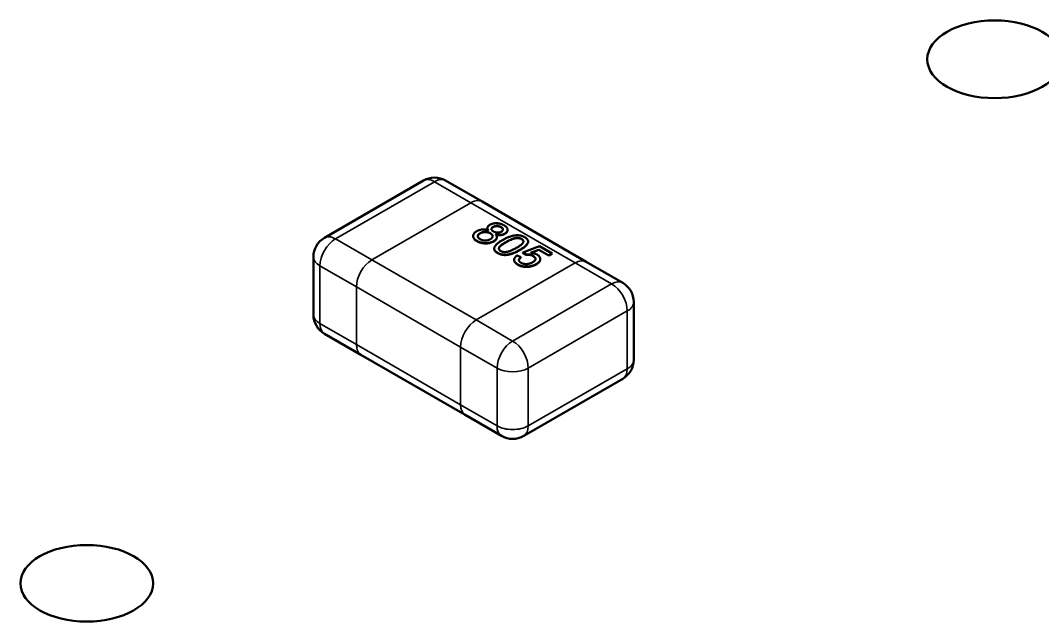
# Model space of a CAD drawing. Header units: millimetres. Extents: x -86 to 841, y -58 to 594.
# Drawn here: x 156.97 to 163.91, y 200.15 to 204.23 of the extents above; entities that cross this region are included whole.
import ezdxf

# ---------------------------------------------------------------- set-up
doc = ezdxf.new("R2010")
doc.units = ezdxf.units.MM
doc.layers.add('Visible (ISO)', color=7, linetype='Continuous', lineweight=50)
doc.layers.add('Visible Narrow (ISO)', color=7, linetype='Continuous', lineweight=35)

msp = doc.modelspace()

# ---------------------------------------------------------------- linework, layer by layer
at = {"layer": 'Visible (ISO)'}
for p, q in [((159.0333, 202.7563), (159.705, 203.1442)), ((159.855, 203.1442), (160.1025, 203.0013)), ((160.1025, 203.0013), (160.8096, 202.593)), ((160.0423, 202.7682), (160.0423, 202.7665)), ((160.0898, 202.787), (160.0898, 202.7854)), ((160.1396, 202.8231), (160.1396, 202.8215)), ((160.1588, 202.7871), (160.1588, 202.7855)), ((160.1786, 202.8302), (160.1786, 202.8286)), ((160.2315, 202.8285), (160.2315, 202.8269)), ((160.2573, 202.7842), (160.2573, 202.7826)), ((160.2761, 202.8103), (160.2761, 202.8087)), ((160.0685, 202.7344), (160.0685, 202.7328)), ((160.1819, 202.7326), (160.1819, 202.731)), ((160.2032, 202.7602), (160.2032, 202.7586)), ((160.2653, 202.727), (160.2653, 202.7254)), ((160.3343, 202.7547), (160.3343, 202.7531)), ((160.3709, 202.748), (160.3709, 202.7463)), ((160.3805, 202.6564), (160.4923, 202.6994)), ((160.4152, 202.7306), (160.4152, 202.7289)), ((160.4923, 202.6994), (160.5784, 202.6497)), ((160.1849, 202.6833), (160.1849, 202.6817)), ((160.2082, 202.6537), (160.2082, 202.6521)), ((160.3409, 202.6363), (160.3665, 202.6242)), ((160.3805, 202.6564), (160.3805, 202.6548)), ((160.4015, 202.6416), (160.3805, 202.6564)), ((160.4015, 202.64), (160.3805, 202.6548)), ((160.4015, 202.6416), (160.4015, 202.64)), ((160.488, 202.675), (160.4317, 202.6532)), ((160.488, 202.6734), (160.4352, 202.6529)), ((160.4488, 202.6331), (160.4488, 202.6315)), ((160.488, 202.675), (160.488, 202.6734)), ((160.5551, 202.6363), (160.488, 202.675)), ((160.5551, 202.6346), (160.488, 202.6734)), ((160.5784, 202.6497), (160.5551, 202.6363)), ((160.5784, 202.6481), (160.5551, 202.6346)), ((160.5551, 202.6363), (160.5551, 202.6346)), ((160.5784, 202.6497), (160.5784, 202.6481)), ((158.9583, 202.6264), (158.9583, 202.2345)), ((160.3209, 202.6064), (160.3209, 202.6048)), ((160.3461, 202.5741), (160.3461, 202.5725)), ((160.3665, 202.6242), (160.3665, 202.6225)), ((160.4143, 202.5602), (160.4143, 202.5586)), ((160.4707, 202.5768), (160.4707, 202.5751)), ((160.4977, 202.6117), (160.4977, 202.6101)), ((160.8096, 202.593), (161.0571, 202.4502)), ((161.1321, 202.3203), (161.1321, 201.9283)), ((159.0333, 202.1046), (159.2808, 201.9617)), ((159.2808, 201.9617), (159.9879, 201.5535)), ((160.3854, 201.4106), (161.0571, 201.7984)), ((159.9879, 201.5535), (160.2354, 201.4106))]:
    msp.add_line(p, q, dxfattribs=at)
for centre, start, end in [((159.78, 203.0143), 60, 120.00001), ((159.1083, 202.6264), 120.00001, 180), ((160.9821, 202.3203), 0, 60), ((159.1083, 202.2345), 180, 240), ((160.9821, 201.9283), 300.00001, 0), ((160.3104, 201.5405), 240, 300.00001)]:
    msp.add_arc(centre, 0.15, start, end, dxfattribs=at)
for centre, major_axis in [((163.5816, 203.9676), (-0.457, 0)), ((157.4199, 200.4101), (-0.45, 0))]:
    msp.add_ellipse(centre, major_axis=major_axis, ratio=0.57735, dxfattribs=at)
for points, knots in [([(160.1467, 202.8069), (160.1454, 202.8087), (160.1428, 202.8121), (160.1404, 202.8173), (160.1394, 202.8223), (160.1399, 202.8271), (160.1418, 202.8317), (160.145, 202.836), (160.1496, 202.8401), (160.1534, 202.8425), (160.1554, 202.8437)], [0, 0, 0, 0, 0.145359, 0.278702, 0.403602, 0.521669, 0.637521, 0.753704, 0.873213, 1, 1, 1, 1]), ([(160.1554, 202.8437), (160.1571, 202.8446), (160.1603, 202.8464), (160.1655, 202.8486), (160.171, 202.8505), (160.1767, 202.8521), (160.1827, 202.8533), (160.1889, 202.854), (160.1953, 202.8545), (160.202, 202.8546), (160.2086, 202.8543), (160.2153, 202.8536), (160.2218, 202.8524), (160.2281, 202.8509), (160.2344, 202.849), (160.2405, 202.8466), (160.2465, 202.8439), (160.2502, 202.8418), (160.2522, 202.8408)], [0, 0, 0, 0, 0.062131, 0.121966, 0.18057, 0.238576, 0.296, 0.354359, 0.413781, 0.475098, 0.53728, 0.598918, 0.661235, 0.724322, 0.789217, 0.856397, 0.926508, 1, 1, 1, 1]), ([(160.2522, 202.8408), (160.254, 202.8396), (160.2576, 202.8375), (160.2624, 202.834), (160.2665, 202.8304), (160.2698, 202.8268), (160.2725, 202.823), (160.2744, 202.8192), (160.2757, 202.8153), (160.2761, 202.8114), (160.276, 202.8075), (160.2752, 202.8037), (160.2738, 202.8001), (160.2718, 202.7966), (160.2691, 202.7933), (160.2658, 202.7901), (160.2619, 202.787), (160.2588, 202.7852), (160.2573, 202.7842)], [0, 0, 0, 0, 0.073201, 0.142587, 0.209625, 0.274883, 0.337931, 0.400462, 0.462501, 0.525005, 0.586689, 0.646813, 0.705215, 0.762881, 0.820728, 0.879295, 0.938511, 1, 1, 1, 1]), ([(160.0685, 202.7344), (160.0664, 202.7356), (160.0624, 202.7381), (160.057, 202.742), (160.0525, 202.7461), (160.0488, 202.7503), (160.0459, 202.7545), (160.0438, 202.7589), (160.0426, 202.7634), (160.0422, 202.768), (160.0425, 202.7725), (160.0437, 202.7769), (160.0455, 202.7812), (160.0481, 202.7853), (160.0515, 202.7893), (160.0557, 202.7931), (160.0605, 202.7968), (160.0642, 202.7991), (160.0661, 202.8002)], [0, 0, 0, 0, 0.070442, 0.138089, 0.203178, 0.266139, 0.327929, 0.38919, 0.450254, 0.512347, 0.573843, 0.633933, 0.69346, 0.752479, 0.812386, 0.87307, 0.935184, 1, 1, 1, 1]), ([(160.0661, 202.8002), (160.0676, 202.801), (160.0705, 202.8027), (160.0751, 202.8049), (160.0798, 202.8067), (160.0846, 202.8084), (160.0895, 202.8098), (160.0945, 202.8109), (160.0996, 202.8117), (160.1048, 202.8123), (160.1101, 202.8126), (160.1153, 202.8126), (160.1206, 202.8123), (160.1259, 202.8118), (160.1311, 202.811), (160.1364, 202.8099), (160.1416, 202.8086), (160.145, 202.8075), (160.1467, 202.8069)], [0, 0, 0, 0, 0.069834, 0.137027, 0.201482, 0.26454, 0.325973, 0.386386, 0.445761, 0.505612, 0.565114, 0.62475, 0.684179, 0.744219, 0.805179, 0.868395, 0.933204, 1, 1, 1, 1]), ([(160.0898, 202.787), (160.0884, 202.7861), (160.0855, 202.7844), (160.0817, 202.7814), (160.0786, 202.7782), (160.0758, 202.7748), (160.074, 202.7712), (160.0732, 202.7675), (160.0738, 202.7637), (160.0754, 202.7598), (160.0779, 202.7561), (160.0812, 202.7525), (160.085, 202.7493), (160.0881, 202.7473), (160.0897, 202.7464)], [0, 0, 0, 0, 0.079823, 0.159857, 0.239733, 0.321365, 0.402584, 0.483266, 0.566017, 0.653071, 0.741856, 0.828591, 0.914281, 1, 1, 1, 1]), ([(160.0898, 202.7854), (160.0884, 202.7845), (160.0855, 202.7827), (160.0817, 202.7798), (160.0786, 202.7765), (160.0758, 202.7732), (160.0741, 202.7698), (160.0736, 202.7675), (160.0735, 202.7665)], [0, 0, 0, 0, 0.0798233, 0.1598568, 0.2397327, 0.3213646, 0.4025837, 0.470884, 0.470884, 0.470884, 0.470884]), ([(160.1588, 202.7871), (160.1575, 202.7878), (160.1549, 202.7893), (160.1507, 202.7911), (160.1465, 202.7927), (160.1421, 202.794), (160.1376, 202.795), (160.133, 202.7956), (160.1284, 202.796), (160.1237, 202.796), (160.119, 202.7958), (160.1144, 202.7953), (160.1099, 202.7946), (160.1057, 202.7936), (160.1014, 202.7923), (160.0974, 202.7908), (160.0935, 202.7891), (160.0911, 202.7877), (160.0898, 202.787)], [0, 0, 0, 0, 0.070952, 0.139089, 0.20356, 0.266424, 0.327517, 0.387861, 0.447899, 0.508819, 0.569482, 0.629036, 0.688378, 0.748068, 0.80863, 0.870231, 0.933683, 1, 1, 1, 1]), ([(160.1588, 202.7855), (160.1575, 202.7862), (160.1549, 202.7877), (160.1507, 202.7895), (160.1465, 202.7911), (160.1421, 202.7924), (160.1376, 202.7933), (160.133, 202.794), (160.1284, 202.7944), (160.1237, 202.7944), (160.119, 202.7942), (160.1144, 202.7937), (160.1099, 202.793), (160.1057, 202.7919), (160.1014, 202.7907), (160.0974, 202.7892), (160.0935, 202.7874), (160.0911, 202.7861), (160.0898, 202.7854)], [0, 0, 0, 0, 0.070952, 0.139089, 0.20356, 0.266424, 0.327517, 0.387861, 0.447899, 0.508819, 0.569482, 0.629036, 0.688378, 0.748068, 0.80863, 0.870231, 0.933683, 1, 1, 1, 1]), ([(160.1451, 202.8075), (160.1443, 202.8085), (160.1425, 202.8112), (160.1404, 202.8157), (160.1397, 202.8194), (160.1396, 202.8212), (160.1396, 202.8215)], [0.0586397, 0.0586397, 0.0586397, 0.0586397, 0.1453592, 0.2787018, 0.4036022, 0.4209339, 0.4209339, 0.4209339, 0.4209339]), ([(160.159, 202.7463), (160.1602, 202.747), (160.1626, 202.7485), (160.1657, 202.7508), (160.1684, 202.7532), (160.1706, 202.7557), (160.1724, 202.7582), (160.1737, 202.7609), (160.1744, 202.7636), (160.1748, 202.7664), (160.1747, 202.7692), (160.1739, 202.7719), (160.1728, 202.7746), (160.171, 202.7772), (160.1687, 202.7798), (160.166, 202.7823), (160.1627, 202.7848), (160.1601, 202.7863), (160.1588, 202.7871)], [0, 0, 0, 0, 0.066616, 0.130424, 0.192671, 0.252969, 0.31288, 0.3722, 0.431927, 0.492422, 0.552771, 0.613262, 0.673556, 0.73432, 0.796858, 0.861769, 0.928863, 1, 1, 1, 1]), ([(160.1747, 202.7662), (160.1747, 202.7667), (160.1745, 202.768), (160.1739, 202.7703), (160.1728, 202.773), (160.171, 202.7756), (160.1687, 202.7782), (160.166, 202.7807), (160.1627, 202.7832), (160.1601, 202.7847), (160.1588, 202.7855)], [0.5245588, 0.5245588, 0.5245588, 0.5245588, 0.5527712, 0.6132624, 0.6735565, 0.7343198, 0.7968581, 0.861769, 0.9288631, 1, 1, 1, 1]), ([(160.1786, 202.8302), (160.1768, 202.8291), (160.1734, 202.827), (160.1697, 202.8232), (160.1674, 202.8192), (160.1668, 202.8158), (160.1671, 202.813), (160.1677, 202.8109), (160.1687, 202.8088), (160.1703, 202.8068), (160.1721, 202.8047), (160.1746, 202.8027), (160.1773, 202.8007), (160.1794, 202.7994), (160.1805, 202.7988)], [0, 0, 0, 0, 0.127394, 0.246182, 0.361268, 0.47714, 0.536327, 0.595672, 0.656619, 0.718836, 0.783582, 0.851588, 0.923927, 1, 1, 1, 1]), ([(160.1786, 202.8286), (160.1768, 202.8275), (160.1734, 202.8253), (160.1697, 202.8215), (160.1676, 202.8179), (160.167, 202.8154), (160.167, 202.8144)], [0, 0, 0, 0, 0.1273939, 0.2461816, 0.361268, 0.4524167, 0.4524167, 0.4524167, 0.4524167]), ([(160.2315, 202.8285), (160.2304, 202.8291), (160.2283, 202.8303), (160.2249, 202.8318), (160.2215, 202.8332), (160.218, 202.8342), (160.2145, 202.8351), (160.2109, 202.8357), (160.2072, 202.8361), (160.2024, 202.8362), (160.1966, 202.8359), (160.1899, 202.8348), (160.1838, 202.8329), (160.1803, 202.8311), (160.1786, 202.8302)], [0, 0, 0, 0, 0.076236, 0.148618, 0.218239, 0.284252, 0.348258, 0.410656, 0.472862, 0.534195, 0.653476, 0.767767, 0.881713, 1, 1, 1, 1]), ([(160.2315, 202.8269), (160.2304, 202.8275), (160.2283, 202.8286), (160.2249, 202.8302), (160.2215, 202.8315), (160.218, 202.8326), (160.2145, 202.8334), (160.2109, 202.834), (160.2072, 202.8344), (160.2024, 202.8346), (160.1966, 202.8343), (160.1899, 202.8331), (160.1838, 202.8313), (160.1803, 202.8295), (160.1786, 202.8286)], [0, 0, 0, 0, 0.076236, 0.148618, 0.218239, 0.284252, 0.348258, 0.410656, 0.472862, 0.534195, 0.653476, 0.767767, 0.881713, 1, 1, 1, 1]), ([(160.1805, 202.7988), (160.1816, 202.7982), (160.1837, 202.797), (160.1872, 202.7954), (160.1906, 202.7941), (160.194, 202.793), (160.1976, 202.7922), (160.2011, 202.7916), (160.2047, 202.7912), (160.2094, 202.7911), (160.2153, 202.7914), (160.2219, 202.7926), (160.2281, 202.7945), (160.2316, 202.7964), (160.2334, 202.7973)], [0, 0, 0, 0, 0.076843, 0.149839, 0.218379, 0.284997, 0.347658, 0.409847, 0.469936, 0.53042, 0.648752, 0.763775, 0.878749, 1, 1, 1, 1]), ([(160.1948, 202.7792), (160.1956, 202.7782), (160.1974, 202.7761), (160.1994, 202.7729), (160.2011, 202.7698), (160.2023, 202.7667), (160.203, 202.7636), (160.2033, 202.7605), (160.2031, 202.7575), (160.2024, 202.7544), (160.2013, 202.7515), (160.1998, 202.7485), (160.1979, 202.7457), (160.1956, 202.7429), (160.1928, 202.7402), (160.1895, 202.7376), (160.1859, 202.7351), (160.1833, 202.7335), (160.1819, 202.7326)], [0, 0, 0, 0, 0.069013, 0.135236, 0.199611, 0.262419, 0.323723, 0.383765, 0.443773, 0.503795, 0.563823, 0.623484, 0.683469, 0.743591, 0.805727, 0.868616, 0.933278, 1, 1, 1, 1]), ([(160.2573, 202.7842), (160.2552, 202.7831), (160.2512, 202.7809), (160.2442, 202.7784), (160.2369, 202.7766), (160.2291, 202.7756), (160.2209, 202.7752), (160.2124, 202.7758), (160.2036, 202.777), (160.1978, 202.7785), (160.1948, 202.7792)], [0, 0, 0, 0, 0.124835, 0.244778, 0.360989, 0.477964, 0.596922, 0.721591, 0.855098, 1, 1, 1, 1]), ([(160.2573, 202.7826), (160.2552, 202.7815), (160.2512, 202.7793), (160.2442, 202.7768), (160.2369, 202.775), (160.2291, 202.7739), (160.2209, 202.7736), (160.2124, 202.7741), (160.2042, 202.7753), (160.1989, 202.7766), (160.1965, 202.7772)], [0, 0, 0, 0, 0.1248351, 0.2447781, 0.360989, 0.4779642, 0.5969221, 0.7215908, 0.8550979, 0.9724405, 0.9724405, 0.9724405, 0.9724405]), ([(160.2334, 202.7973), (160.2351, 202.7984), (160.2384, 202.8005), (160.2419, 202.8042), (160.244, 202.8081), (160.2446, 202.8116), (160.2444, 202.8144), (160.2438, 202.8166), (160.2428, 202.8186), (160.2413, 202.8207), (160.2395, 202.8227), (160.2372, 202.8247), (160.2346, 202.8266), (160.2326, 202.8279), (160.2315, 202.8285)], [0, 0, 0, 0, 0.123386, 0.241435, 0.357449, 0.476714, 0.53789, 0.59927, 0.660352, 0.723007, 0.787876, 0.85536, 0.925373, 1, 1, 1, 1]), ([(160.2445, 202.8118), (160.2444, 202.8121), (160.2443, 202.8132), (160.2438, 202.8149), (160.2428, 202.817), (160.2413, 202.8191), (160.2395, 202.8211), (160.2372, 202.823), (160.2346, 202.825), (160.2326, 202.8262), (160.2315, 202.8269)], [0.507875, 0.507875, 0.507875, 0.507875, 0.5378896, 0.5992704, 0.6603521, 0.7230069, 0.7878755, 0.8553601, 0.9253732, 1, 1, 1, 1]), ([(160.2419, 202.7404), (160.2445, 202.7419), (160.2496, 202.7448), (160.2574, 202.7489), (160.2649, 202.7527), (160.2724, 202.7561), (160.2796, 202.7593), (160.2866, 202.7621), (160.2935, 202.7645), (160.3003, 202.7666), (160.3069, 202.7685), (160.3133, 202.77), (160.3197, 202.7712), (160.326, 202.7722), (160.3321, 202.7727), (160.3381, 202.7731), (160.344, 202.7731), (160.3498, 202.7729), (160.3555, 202.7723), (160.361, 202.7714), (160.3666, 202.7703), (160.3719, 202.7688), (160.3771, 202.767), (160.3823, 202.765), (160.3874, 202.7626), (160.3905, 202.7608), (160.3922, 202.7599)], [0, 0, 0, 0, 0.063114, 0.123615, 0.180974, 0.235261, 0.287101, 0.336031, 0.382382, 0.426334, 0.468211, 0.50825, 0.546628, 0.58365, 0.618994, 0.653583, 0.687156, 0.720422, 0.75323, 0.78626, 0.819504, 0.853545, 0.888308, 0.923996, 0.96135, 1, 1, 1, 1]), ([(160.2761, 202.8087), (160.2761, 202.8077), (160.2759, 202.8055), (160.2752, 202.8021), (160.2738, 202.7985), (160.2718, 202.795), (160.2691, 202.7916), (160.2658, 202.7884), (160.2619, 202.7854), (160.2588, 202.7835), (160.2573, 202.7826)], [0.542364, 0.542364, 0.542364, 0.542364, 0.5866889, 0.6468128, 0.7052153, 0.762881, 0.8207275, 0.8792955, 0.9385112, 1, 1, 1, 1]), ([(160.0685, 202.7328), (160.0664, 202.734), (160.0624, 202.7365), (160.057, 202.7404), (160.0525, 202.7445), (160.0488, 202.7486), (160.0459, 202.7529), (160.0438, 202.7573), (160.0426, 202.7618), (160.0423, 202.7649), (160.0423, 202.7665), (160.0423, 202.7665)], [0, 0, 0, 0, 0.0704416, 0.1380893, 0.2031777, 0.2661387, 0.3279288, 0.3891904, 0.4502536, 0.5123466, 0.5147685, 0.5147685, 0.5147685, 0.5147685]), ([(160.1819, 202.7326), (160.18, 202.7316), (160.1761, 202.7295), (160.1698, 202.7267), (160.1633, 202.7244), (160.1565, 202.7225), (160.1494, 202.721), (160.142, 202.72), (160.1344, 202.7194), (160.1266, 202.7191), (160.1187, 202.7194), (160.111, 202.7201), (160.1034, 202.7213), (160.096, 202.723), (160.0888, 202.7251), (160.0818, 202.7278), (160.075, 202.7308), (160.0707, 202.7332), (160.0685, 202.7344)], [0, 0, 0, 0, 0.0636, 0.125297, 0.185569, 0.244698, 0.303717, 0.36292, 0.4233, 0.485177, 0.547083, 0.608525, 0.669965, 0.732299, 0.79565, 0.861055, 0.929122, 1, 1, 1, 1]), ([(160.1819, 202.731), (160.18, 202.7299), (160.1761, 202.7278), (160.1698, 202.7251), (160.1633, 202.7227), (160.1565, 202.7208), (160.1494, 202.7194), (160.142, 202.7183), (160.1344, 202.7177), (160.1266, 202.7175), (160.1187, 202.7178), (160.111, 202.7185), (160.1034, 202.7197), (160.096, 202.7214), (160.0888, 202.7235), (160.0818, 202.7261), (160.075, 202.7292), (160.0707, 202.7316), (160.0685, 202.7328)], [0, 0, 0, 0, 0.0636, 0.125297, 0.185569, 0.244698, 0.303717, 0.36292, 0.4233, 0.485177, 0.547083, 0.608525, 0.669965, 0.732299, 0.79565, 0.861055, 0.929122, 1, 1, 1, 1]), ([(160.0897, 202.7464), (160.091, 202.7456), (160.0936, 202.7442), (160.0979, 202.7423), (160.1021, 202.7407), (160.1065, 202.7394), (160.111, 202.7384), (160.1155, 202.7377), (160.1202, 202.7373), (160.1249, 202.7372), (160.1296, 202.7374), (160.1342, 202.7379), (160.1387, 202.7387), (160.143, 202.7396), (160.1472, 202.7409), (160.1513, 202.7425), (160.1553, 202.7442), (160.1577, 202.7456), (160.159, 202.7463)], [0, 0, 0, 0, 0.071837, 0.139558, 0.204923, 0.267827, 0.328547, 0.388755, 0.44803, 0.508601, 0.569321, 0.628512, 0.687493, 0.747078, 0.807703, 0.86971, 0.933428, 1, 1, 1, 1]), ([(160.2032, 202.7586), (160.2032, 202.7577), (160.2031, 202.7557), (160.2024, 202.7528), (160.2013, 202.7498), (160.1998, 202.7469), (160.1979, 202.7441), (160.1956, 202.7413), (160.1928, 202.7386), (160.1895, 202.736), (160.1859, 202.7334), (160.1833, 202.7318), (160.1819, 202.731)], [0.3901011, 0.3901011, 0.3901011, 0.3901011, 0.443773, 0.503795, 0.5638226, 0.6234843, 0.6834692, 0.7435908, 0.8057272, 0.8686162, 0.9332782, 1, 1, 1, 1]), ([(160.1851, 202.6873), (160.1858, 202.6893), (160.1871, 202.6935), (160.1909, 202.6997), (160.1959, 202.7061), (160.2024, 202.7127), (160.2102, 202.7194), (160.2194, 202.7263), (160.2301, 202.7334), (160.2379, 202.738), (160.2419, 202.7404)], [0, 0, 0, 0, 0.097421, 0.200886, 0.311172, 0.429798, 0.55774, 0.694715, 0.84213, 1, 1, 1, 1]), ([(160.2653, 202.727), (160.2618, 202.725), (160.2551, 202.7211), (160.2461, 202.7153), (160.2382, 202.7099), (160.2316, 202.7048), (160.2263, 202.7001), (160.2222, 202.6958), (160.2193, 202.6918), (160.2178, 202.6881), (160.2172, 202.6847), (160.2172, 202.6816), (160.2178, 202.6785), (160.2188, 202.6756), (160.2206, 202.6729), (160.2228, 202.6704), (160.2257, 202.668), (160.228, 202.6666), (160.2292, 202.6658)], [0, 0, 0, 0, 0.118406, 0.226654, 0.324092, 0.411705, 0.489026, 0.556909, 0.616233, 0.667349, 0.713512, 0.757697, 0.799493, 0.839976, 0.879886, 0.919149, 0.959227, 1, 1, 1, 1]), ([(160.2653, 202.7254), (160.2618, 202.7233), (160.2551, 202.7194), (160.2461, 202.7137), (160.2382, 202.7082), (160.2316, 202.7032), (160.2263, 202.6985), (160.2222, 202.6942), (160.2193, 202.6902), (160.2178, 202.6865), (160.2174, 202.6839), (160.2173, 202.6825), (160.2173, 202.6823)], [0, 0, 0, 0, 0.1184055, 0.2266543, 0.3240923, 0.4117048, 0.4890259, 0.5569094, 0.6162333, 0.6673493, 0.7135124, 0.7246001, 0.7246001, 0.7246001, 0.7246001]), ([(160.3343, 202.7547), (160.332, 202.7544), (160.3271, 202.7537), (160.3198, 202.7518), (160.3119, 202.7494), (160.3035, 202.7462), (160.2947, 202.7424), (160.2852, 202.7379), (160.2754, 202.7327), (160.2687, 202.7289), (160.2653, 202.727)], [0, 0, 0, 0, 0.083888, 0.177154, 0.282514, 0.3994, 0.529491, 0.672802, 0.829536, 1, 1, 1, 1]), ([(160.3343, 202.7531), (160.332, 202.7528), (160.3271, 202.7521), (160.3198, 202.7502), (160.3119, 202.7477), (160.3035, 202.7446), (160.2947, 202.7407), (160.2852, 202.7363), (160.2754, 202.7311), (160.2687, 202.7273), (160.2653, 202.7254)], [0, 0, 0, 0, 0.083888, 0.177154, 0.282514, 0.3994, 0.529491, 0.672802, 0.829536, 1, 1, 1, 1]), ([(160.3709, 202.748), (160.3697, 202.7487), (160.3673, 202.75), (160.3632, 202.7517), (160.3589, 202.753), (160.3544, 202.754), (160.3497, 202.7547), (160.3448, 202.7551), (160.3396, 202.7551), (160.3361, 202.7549), (160.3343, 202.7547)], [0, 0, 0, 0, 0.127665, 0.251739, 0.372753, 0.492147, 0.61407, 0.737197, 0.865607, 1, 1, 1, 1]), ([(160.3709, 202.7463), (160.3697, 202.747), (160.3673, 202.7484), (160.3632, 202.75), (160.3589, 202.7513), (160.3544, 202.7524), (160.3497, 202.753), (160.3448, 202.7534), (160.3396, 202.7534), (160.3361, 202.7532), (160.3343, 202.7531)], [0, 0, 0, 0, 0.127665, 0.251739, 0.372753, 0.492147, 0.61407, 0.737197, 0.865607, 1, 1, 1, 1]), ([(160.3351, 202.6867), (160.3385, 202.6887), (160.345, 202.6925), (160.3539, 202.6981), (160.3616, 202.7035), (160.3682, 202.7084), (160.3735, 202.7131), (160.3777, 202.7174), (160.3806, 202.7214), (160.3824, 202.7251), (160.3831, 202.7285), (160.3833, 202.7317), (160.3828, 202.7348), (160.3817, 202.7378), (160.38, 202.7406), (160.3776, 202.7432), (160.3746, 202.7457), (160.3722, 202.7472), (160.3709, 202.748)], [0, 0, 0, 0, 0.115629, 0.221541, 0.317048, 0.403151, 0.480181, 0.547649, 0.607036, 0.658652, 0.705723, 0.749804, 0.792587, 0.833874, 0.874768, 0.915223, 0.956881, 1, 1, 1, 1]), ([(160.3922, 202.7599), (160.3944, 202.7585), (160.3989, 202.7558), (160.4045, 202.7513), (160.4089, 202.7466), (160.4123, 202.7417), (160.4145, 202.7367), (160.4154, 202.7317), (160.415, 202.7266), (160.4133, 202.7215), (160.4105, 202.7164), (160.4069, 202.7111), (160.4023, 202.7056), (160.3978, 202.701), (160.3937, 202.6971), (160.39, 202.694), (160.3859, 202.6909), (160.3813, 202.6876), (160.3762, 202.6842), (160.3707, 202.6806), (160.3647, 202.6769), (160.3605, 202.6745), (160.3583, 202.6732)], [0, 0, 0, 0, 0.056724, 0.111437, 0.164368, 0.216435, 0.267641, 0.31736, 0.367473, 0.41821, 0.471404, 0.527966, 0.588061, 0.652134, 0.686345, 0.723264, 0.76261, 0.804739, 0.84943, 0.896711, 0.94689, 1, 1, 1, 1]), ([(160.4152, 202.7289), (160.4152, 202.7276), (160.4149, 202.7246), (160.4133, 202.7199), (160.4105, 202.7147), (160.4069, 202.7094), (160.4023, 202.704), (160.3978, 202.6993), (160.3937, 202.6955), (160.39, 202.6924), (160.3859, 202.6892), (160.3813, 202.6859), (160.3762, 202.6825), (160.3707, 202.679), (160.3647, 202.6753), (160.3605, 202.6728), (160.3583, 202.6716)], [0.3285188, 0.3285188, 0.3285188, 0.3285188, 0.3674731, 0.4182104, 0.4714043, 0.5279657, 0.5880611, 0.6521343, 0.6863448, 0.7232637, 0.7626103, 0.8047389, 0.8494303, 0.8967113, 0.9468896, 1, 1, 1, 1]), ([(160.3832, 202.7302), (160.3831, 202.7312), (160.3828, 202.7332), (160.3817, 202.7361), (160.38, 202.739), (160.3776, 202.7416), (160.3746, 202.7441), (160.3722, 202.7456), (160.3709, 202.7463)], [0.7503286, 0.7503286, 0.7503286, 0.7503286, 0.7925868, 0.833874, 0.8747684, 0.9152227, 0.9568807, 1, 1, 1, 1]), ([(160.2082, 202.6537), (160.2062, 202.655), (160.2022, 202.6574), (160.197, 202.6613), (160.1928, 202.6654), (160.1894, 202.6695), (160.187, 202.6738), (160.1855, 202.6782), (160.1847, 202.6827), (160.185, 202.6857), (160.1851, 202.6873)], [0, 0, 0, 0, 0.137903, 0.268873, 0.395178, 0.517089, 0.636743, 0.756222, 0.876628, 1, 1, 1, 1]), ([(160.2082, 202.6521), (160.2062, 202.6533), (160.2022, 202.6558), (160.197, 202.6597), (160.1928, 202.6637), (160.1894, 202.6679), (160.187, 202.6722), (160.1855, 202.6765), (160.1849, 202.6797), (160.1849, 202.6815), (160.1849, 202.6817)], [0, 0, 0, 0, 0.1379032, 0.2688733, 0.3951781, 0.5170892, 0.636743, 0.7562218, 0.8766284, 0.8942131, 0.8942131, 0.8942131, 0.8942131]), ([(160.3583, 202.6732), (160.3557, 202.6717), (160.3506, 202.6688), (160.343, 202.6647), (160.3354, 202.661), (160.3281, 202.6575), (160.3208, 202.6544), (160.3138, 202.6516), (160.307, 202.6492), (160.3002, 202.647), (160.2936, 202.6452), (160.2872, 202.6437), (160.2808, 202.6424), (160.2746, 202.6415), (160.2685, 202.6409), (160.2624, 202.6405), (160.2565, 202.6405), (160.2507, 202.6408), (160.245, 202.6413), (160.2394, 202.6422), (160.234, 202.6433), (160.2286, 202.6448), (160.2233, 202.6466), (160.2181, 202.6487), (160.213, 202.651), (160.2098, 202.6528), (160.2082, 202.6537)], [0, 0, 0, 0, 0.062874, 0.122837, 0.179657, 0.23396, 0.285595, 0.334513, 0.380905, 0.424895, 0.466529, 0.506488, 0.545032, 0.581831, 0.617448, 0.652067, 0.68588, 0.719175, 0.752182, 0.78524, 0.818656, 0.852548, 0.887626, 0.923635, 0.961022, 1, 1, 1, 1]), ([(160.3583, 202.6716), (160.3557, 202.6701), (160.3506, 202.6672), (160.343, 202.6631), (160.3354, 202.6593), (160.3281, 202.6559), (160.3208, 202.6528), (160.3138, 202.65), (160.307, 202.6475), (160.3002, 202.6454), (160.2936, 202.6436), (160.2872, 202.642), (160.2808, 202.6408), (160.2746, 202.6399), (160.2685, 202.6393), (160.2624, 202.6389), (160.2565, 202.6388), (160.2507, 202.6391), (160.245, 202.6397), (160.2394, 202.6405), (160.234, 202.6417), (160.2286, 202.6432), (160.2233, 202.645), (160.2181, 202.647), (160.213, 202.6494), (160.2098, 202.6512), (160.2082, 202.6521)], [0, 0, 0, 0, 0.062874, 0.122837, 0.179657, 0.23396, 0.285595, 0.334513, 0.380905, 0.424895, 0.466529, 0.506488, 0.545032, 0.581831, 0.617448, 0.652067, 0.68588, 0.719175, 0.752182, 0.78524, 0.818656, 0.852548, 0.887626, 0.923635, 0.961022, 1, 1, 1, 1]), ([(160.2292, 202.6658), (160.2304, 202.6652), (160.2329, 202.6638), (160.237, 202.6622), (160.2415, 202.6609), (160.2462, 202.6599), (160.2512, 202.6592), (160.2564, 202.6589), (160.2619, 202.6589), (160.2678, 202.6593), (160.2742, 202.6602), (160.2811, 202.6618), (160.2886, 202.6642), (160.2968, 202.6673), (160.3055, 202.6711), (160.3149, 202.6756), (160.3249, 202.6808), (160.3316, 202.6847), (160.3351, 202.6867)], [0, 0, 0, 0, 0.040782, 0.08087, 0.120268, 0.160187, 0.20046, 0.242265, 0.286459, 0.332952, 0.384431, 0.443389, 0.511681, 0.58902, 0.676245, 0.773705, 0.881568, 1, 1, 1, 1]), ([(160.3461, 202.5741), (160.3442, 202.5753), (160.3405, 202.5775), (160.3355, 202.5811), (160.3313, 202.5848), (160.3278, 202.5886), (160.3249, 202.5925), (160.3229, 202.5965), (160.3215, 202.6006), (160.3209, 202.6048), (160.321, 202.609), (160.3217, 202.6131), (160.3232, 202.6172), (160.3253, 202.6211), (160.3282, 202.6251), (160.3318, 202.6289), (160.3359, 202.6327), (160.3393, 202.6351), (160.3409, 202.6363)], [0, 0, 0, 0, 0.069298, 0.135561, 0.199671, 0.261716, 0.322662, 0.382907, 0.443032, 0.503501, 0.563724, 0.62398, 0.683629, 0.743848, 0.805192, 0.867649, 0.932778, 1, 1, 1, 1]), ([(160.4488, 202.6331), (160.447, 202.6341), (160.4434, 202.6361), (160.4375, 202.6385), (160.4316, 202.6403), (160.4255, 202.6414), (160.4195, 202.6421), (160.4134, 202.6424), (160.4074, 202.6423), (160.4034, 202.6418), (160.4015, 202.6416)], [0, 0, 0, 0, 0.14786, 0.283561, 0.412369, 0.534236, 0.652692, 0.768663, 0.883652, 1, 1, 1, 1]), ([(160.4488, 202.6315), (160.447, 202.6325), (160.4434, 202.6344), (160.4375, 202.6368), (160.4316, 202.6387), (160.4255, 202.6398), (160.4195, 202.6405), (160.4134, 202.6407), (160.4074, 202.6406), (160.4034, 202.6402), (160.4015, 202.64)], [0, 0, 0, 0, 0.14786, 0.283561, 0.412369, 0.534236, 0.652692, 0.768663, 0.883652, 1, 1, 1, 1]), ([(160.4317, 202.6532), (160.434, 202.653), (160.4384, 202.6526), (160.4448, 202.6518), (160.4509, 202.6507), (160.4566, 202.6494), (160.4621, 202.6478), (160.4671, 202.6459), (160.4719, 202.6439), (160.4748, 202.6423), (160.4762, 202.6415)], [0, 0, 0, 0, 0.136729, 0.268515, 0.395529, 0.52, 0.640496, 0.761236, 0.880107, 1, 1, 1, 1]), ([(160.4461, 202.5894), (160.4475, 202.5903), (160.4503, 202.592), (160.4541, 202.5947), (160.4573, 202.5974), (160.4601, 202.6001), (160.4623, 202.6028), (160.464, 202.6056), (160.465, 202.6085), (160.4657, 202.6113), (160.4657, 202.6141), (160.4651, 202.617), (160.4639, 202.6198), (160.4621, 202.6225), (160.4596, 202.6252), (160.4567, 202.6279), (160.453, 202.6306), (160.4502, 202.6322), (160.4488, 202.6331)], [0, 0, 0, 0, 0.072866, 0.141887, 0.207453, 0.270438, 0.331641, 0.390108, 0.448069, 0.505503, 0.562488, 0.619084, 0.676416, 0.735452, 0.796241, 0.860406, 0.928305, 1, 1, 1, 1]), ([(160.4656, 202.6121), (160.4656, 202.6122), (160.4655, 202.6133), (160.4651, 202.6153), (160.4639, 202.6181), (160.4621, 202.6209), (160.4596, 202.6236), (160.4567, 202.6263), (160.453, 202.6289), (160.4502, 202.6306), (160.4488, 202.6315)], [0.5538833, 0.5538833, 0.5538833, 0.5538833, 0.5624882, 0.6190843, 0.6764155, 0.7354524, 0.7962408, 0.8604057, 0.9283049, 1, 1, 1, 1]), ([(160.4762, 202.6415), (160.478, 202.6404), (160.4815, 202.6383), (160.4861, 202.6347), (160.4898, 202.631), (160.493, 202.6272), (160.4952, 202.6232), (160.4968, 202.619), (160.4976, 202.6146), (160.4977, 202.6101), (160.4971, 202.6056), (160.4957, 202.6011), (160.4934, 202.5968), (160.4905, 202.5925), (160.4867, 202.5884), (160.4822, 202.5844), (160.4768, 202.5805), (160.4728, 202.578), (160.4707, 202.5768)], [0, 0, 0, 0, 0.061997, 0.122088, 0.181375, 0.239508, 0.297836, 0.35688, 0.417282, 0.47964, 0.5425, 0.604962, 0.666991, 0.730216, 0.794173, 0.860458, 0.928578, 1, 1, 1, 1]), ([(160.3461, 202.5725), (160.3442, 202.5736), (160.3405, 202.5759), (160.3355, 202.5795), (160.3313, 202.5832), (160.3278, 202.587), (160.3249, 202.5909), (160.3229, 202.5949), (160.3215, 202.599), (160.321, 202.6023), (160.3209, 202.6043), (160.3209, 202.6048)], [0, 0, 0, 0, 0.069298, 0.1355608, 0.199671, 0.2617162, 0.3226619, 0.3829069, 0.443032, 0.5035008, 0.5271898, 0.5271898, 0.5271898, 0.5271898]), ([(160.4143, 202.5602), (160.4111, 202.56), (160.4048, 202.5597), (160.3955, 202.5599), (160.3864, 202.5607), (160.3777, 202.5621), (160.3692, 202.5641), (160.3612, 202.5669), (160.3533, 202.5702), (160.3486, 202.5728), (160.3461, 202.5741)], [0, 0, 0, 0, 0.127893, 0.251579, 0.372793, 0.492778, 0.61359, 0.737809, 0.86618, 1, 1, 1, 1]), ([(160.4143, 202.5586), (160.4111, 202.5584), (160.4048, 202.558), (160.3955, 202.5582), (160.3864, 202.559), (160.3777, 202.5605), (160.3692, 202.5625), (160.3612, 202.5653), (160.3533, 202.5685), (160.3486, 202.5711), (160.3461, 202.5725)], [0, 0, 0, 0, 0.127893, 0.251579, 0.372793, 0.492778, 0.61359, 0.737809, 0.86618, 1, 1, 1, 1]), ([(160.3665, 202.6242), (160.3655, 202.6233), (160.3634, 202.6215), (160.3605, 202.6189), (160.3582, 202.6163), (160.3562, 202.6137), (160.3548, 202.6112), (160.3537, 202.6087), (160.3532, 202.6062), (160.353, 202.6038), (160.3532, 202.6014), (160.354, 202.5991), (160.3551, 202.5968), (160.3566, 202.5945), (160.3587, 202.5923), (160.3611, 202.5902), (160.364, 202.5881), (160.3661, 202.5868), (160.3672, 202.5861)], [0, 0, 0, 0, 0.077361, 0.15048, 0.219977, 0.286681, 0.349678, 0.41068, 0.469427, 0.526756, 0.583142, 0.638824, 0.695263, 0.752696, 0.810849, 0.871356, 0.934436, 1, 1, 1, 1]), ([(160.3665, 202.6225), (160.3655, 202.6216), (160.3634, 202.6199), (160.3605, 202.6173), (160.3582, 202.6147), (160.3562, 202.6121), (160.3548, 202.6095), (160.3537, 202.607), (160.3532, 202.6049), (160.3531, 202.6036), (160.3531, 202.6031)], [0, 0, 0, 0, 0.0773613, 0.1504798, 0.2199772, 0.286681, 0.3496785, 0.4106796, 0.4694271, 0.5048138, 0.5048138, 0.5048138, 0.5048138]), ([(160.3672, 202.5861), (160.3686, 202.5853), (160.3714, 202.5838), (160.3759, 202.5819), (160.3805, 202.5802), (160.3853, 202.579), (160.3902, 202.578), (160.3952, 202.5775), (160.4004, 202.5771), (160.4056, 202.5773), (160.4109, 202.5777), (160.4162, 202.5784), (160.4214, 202.5795), (160.4265, 202.5808), (160.4315, 202.5825), (160.4365, 202.5845), (160.4414, 202.5868), (160.4445, 202.5885), (160.4461, 202.5894)], [0, 0, 0, 0, 0.065801, 0.128677, 0.188676, 0.247598, 0.304849, 0.361786, 0.419523, 0.478682, 0.53877, 0.598799, 0.660184, 0.722952, 0.787993, 0.855404, 0.926153, 1, 1, 1, 1]), ([(160.4707, 202.5768), (160.4687, 202.5756), (160.4646, 202.5734), (160.4581, 202.5704), (160.4513, 202.5678), (160.4444, 202.5655), (160.4372, 202.5636), (160.4298, 202.5621), (160.4221, 202.5609), (160.4169, 202.5604), (160.4143, 202.5602)], [0, 0, 0, 0, 0.132462, 0.26165, 0.387547, 0.510782, 0.632675, 0.75466, 0.876523, 1, 1, 1, 1]), ([(160.4707, 202.5751), (160.4687, 202.574), (160.4646, 202.5718), (160.4581, 202.5688), (160.4513, 202.5661), (160.4444, 202.5638), (160.4372, 202.562), (160.4298, 202.5605), (160.4221, 202.5593), (160.4169, 202.5588), (160.4143, 202.5586)], [0, 0, 0, 0, 0.132462, 0.26165, 0.387547, 0.510782, 0.632675, 0.75466, 0.876523, 1, 1, 1, 1]), ([(160.4977, 202.6101), (160.4977, 202.6095), (160.4976, 202.6075), (160.4971, 202.6039), (160.4957, 202.5995), (160.4934, 202.5951), (160.4905, 202.5909), (160.4867, 202.5868), (160.4822, 202.5827), (160.4768, 202.5788), (160.4728, 202.5764), (160.4707, 202.5751)], [0.4574747, 0.4574747, 0.4574747, 0.4574747, 0.4796404, 0.5425001, 0.6049624, 0.666991, 0.7302162, 0.7941729, 0.8604581, 0.9285782, 1, 1, 1, 1])]:
    msp.add_open_spline(points, degree=3, knots=knots, dxfattribs=at)
at = {"layer": 'Visible Narrow (ISO)'}
for p, q in [((159.78, 203.1367), (159.1083, 202.7489)), ((160.0275, 202.9939), (159.78, 203.1367)), ((159.3558, 202.606), (160.0275, 202.9939)), ((160.7346, 202.5856), (160.0275, 202.9939)), ((159.1083, 202.7489), (159.3558, 202.606)), ((160.3583, 202.6732), (160.3583, 202.6716)), ((159.2497, 202.4223), (159.0022, 202.5652)), ((159.0022, 202.5652), (159.0022, 202.1733)), ((159.3558, 202.606), (160.0629, 202.1978)), ((160.7346, 202.5856), (160.0629, 202.1978)), ((160.9821, 202.4427), (160.7346, 202.5856)), ((159.2497, 202.4223), (159.2497, 202.0304)), ((159.9568, 202.0141), (159.2497, 202.4223)), ((160.3104, 202.0549), (160.9821, 202.4427)), ((161.0882, 202.259), (160.4164, 201.8712)), ((161.0882, 201.8671), (161.0882, 202.259)), ((159.0022, 202.1733), (159.2497, 202.0304)), ((160.0629, 202.1978), (160.3104, 202.0549)), ((159.2497, 202.0304), (159.9568, 201.6221)), ((160.2043, 201.8712), (159.9568, 202.0141)), ((159.9568, 201.6221), (159.9568, 202.0141)), ((160.2043, 201.4793), (160.2043, 201.8712)), ((160.4164, 201.8712), (160.4164, 201.4793)), ((160.4164, 201.4793), (161.0882, 201.8671)), ((159.9568, 201.6221), (160.2043, 201.4793))]:
    msp.add_line(p, q, dxfattribs=at)
for centre, major_axis, start_param, end_param in [((159.78, 203.0143), (-0.075, 0.1299), 5.497787, 6.283185), ((159.78, 203.0143), (0.075, 0.1299), 0, 0.785398), ((160.0275, 202.8714), (0.075, 0.1299), 0, 0.785398), ((159.1083, 202.6264), (-0.075, 0.1299), 5.497787, 6.283185), ((159.1083, 202.6264), (0.075, 0.1299), 0.785398, 2.356194), ((159.1083, 202.6264), (-0.15, 0), 0, 0.785398), ((159.3558, 202.4836), (0.075, 0.1299), 0.785398, 2.356194), ((160.7346, 202.4631), (0.075, 0.1299), 0, 0.785398), ((160.9821, 202.3203), (0.075, 0.1299), 0, 0.785398), ((160.9821, 202.3203), (0.075, -0.1299), 0.785398, 2.356194), ((160.9821, 202.3203), (0.15, 0), 5.497787, 6.283185), ((159.1083, 202.2345), (-0.15, 0), 0, 0.785398), ((159.1083, 202.2345), (-0.075, -0.1299), 5.497787, 6.283185), ((160.0629, 202.0753), (-0.075, -0.1299), 3.926991, 5.497787), ((159.3558, 202.0916), (-0.075, -0.1299), 5.497787, 6.283185), ((160.3104, 201.9324), (0.075, 0.1299), 0.785398, 2.356194), ((160.3104, 201.9324), (0.075, -0.1299), 0.785398, 2.356194), ((160.3104, 201.9324), (0.15, 0), 3.926991, 5.497787), ((160.9821, 201.9283), (0.075, -0.1299), 0, 0.785398), ((160.9821, 201.9283), (0.15, 0), 5.497787, 6.283185), ((160.0629, 201.6834), (-0.075, -0.1299), 5.497787, 6.283185), ((160.3104, 201.5405), (-0.075, -0.1299), 5.497787, 6.283185), ((160.3104, 201.5405), (-0.15, 0), 0.785398, 2.356195), ((160.3104, 201.5405), (0.075, -0.1299), 0, 0.785398)]:
    msp.add_ellipse(centre, major_axis=major_axis, ratio=0.57735, start_param=start_param, end_param=end_param, dxfattribs=at)

doc.saveas('drawing.dxf')
